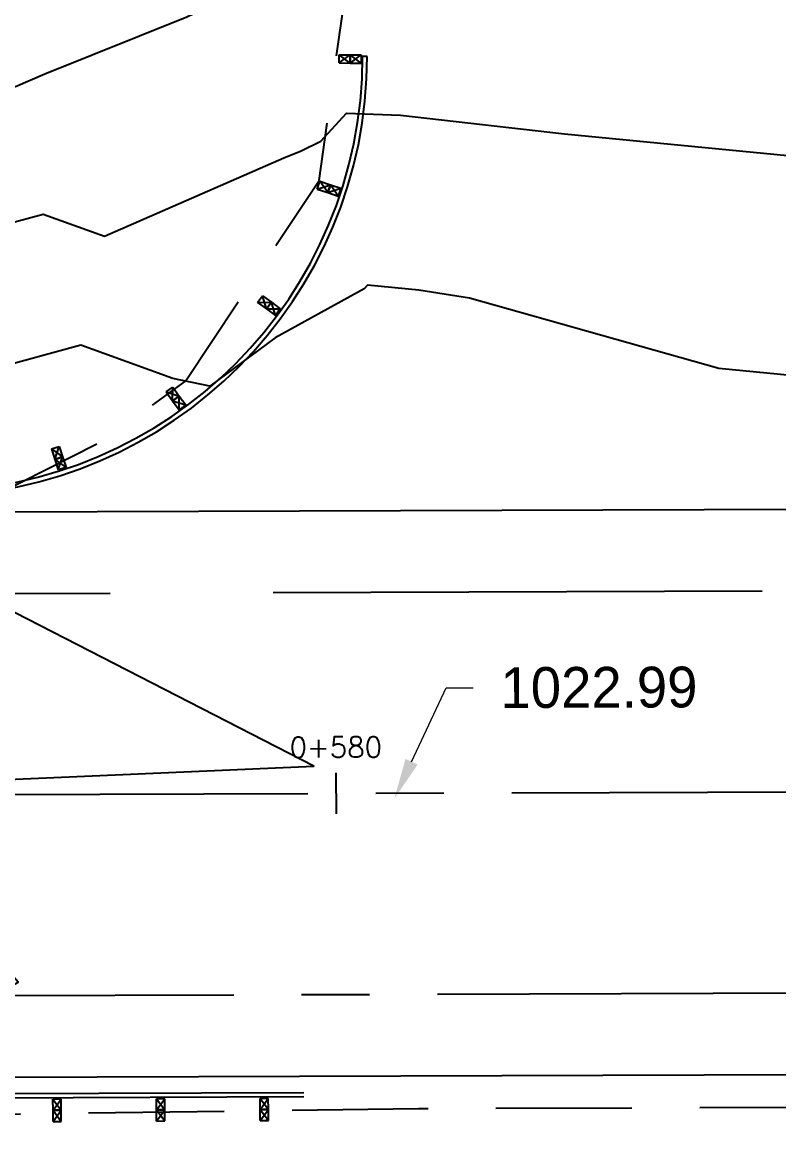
# Model space of a CAD drawing. Header units: metres. Extents: x -16741 to 19994, y 5629700 to 5668838.
# Drawn here: x 16750.97 to 16764.89, y 5649263.31 to 5649283.81 of the extents above; entities that cross this region are included whole.
import ezdxf
from ezdxf import colors
from ezdxf.entities.mleader import LeaderData, LeaderLine
from ezdxf.math import Vec2, Vec3

# ---------------------------------------------------------------- set-up
doc = ezdxf.new("R2010")
doc.units = ezdxf.units.M
for name, pattern in [('CENTER2', [1.125, 0.75, -0.125, 0.125, -0.125]), ('Existing Highway 560 (Glenmore Tr) Surface$0$DGN Style 3', [12, 9, -3]), ('HIDDEN', [0.375, 0.25, -0.125])]:
    doc.linetypes.add(name, pattern=pattern)
for name, color, linetype in [('_BL SHLD', 253, 'HIDDEN'), ('C-ROAD-CNTR', 1, 'CENTER2'), ('C-TOPO-MAJR', 252, 'Continuous'), ('C-TOPO-MINR', 253, 'Continuous'), ('CB178108 - Hwy 560 Bridge Replacement Linework$0$S-BR-BRIDGERAIL', 139, 'Continuous'), ('CB178108 - Hwy 560 Bridge Replacement Linework$0$S-BR-POST', 139, 'Continuous'), ('Existing Highway 560 (Glenmore Tr) Surface$0$S-RD-EOP', 64, 'Continuous'), ('Existing Highway 560 (Glenmore Tr) Surface$0$S-RD-WPT', 7, 'Existing Highway 560 (Glenmore Tr) Surface$0$DGN Style 3'), ('G-AN-LIN-WT3', 2, 'Continuous'), ('S-BR-DIM', 1, 'Continuous')]:
    doc.layers.add(name, color=color, linetype=linetype)
doc.layers.add('S-BR-SPOTELEVNPLOT', color=250, linetype='Continuous', plot=False)
doc.styles.add('AT Text Standard', font='simplex.shx', dxfattribs={"oblique": 1e-05, "height": 3})
doc.styles.add('AT_Font_Prop_3.0', font='font005.shx', dxfattribs={"height": 3})
doc.dimstyles.new('AT Dim Standard (Meters)', dxfattribs={"dimtxt": 3, "dimasz": 3, "dimexe": 1.5, "dimexo": 1.5, "dimgap": 1, "dimtad": 1, "dimdec": 3, "dimzin": 0, "dimdsep": 46, "dimtxsty": 'AT_Font_Prop_3.0', "dimcen": -1.5, "dimclrd": 256, "dimclre": 256, "dimclrt": 2, "dimaunit": 1, "dimadec": 3, "dimazin": 0, "dimtfac": 1, "dimtdec": 3, "dimtmove": 0, "dimatfit": 3, "dimfxl": 1, "dimtfill": 1, "dimtolj": 1, "dimtzin": 0, "dimlwd": 15, "dimlwe": 15, "dimarcsym": 0})

msp = doc.modelspace()

# ---------------------------------------------------------------- linework, layer by layer
at = {"layer": '_BL SHLD', "ltscale": 10, "flags": 128}
for points in [[(16735.4827, 5649276.3258), (16735.855, 5649276.019), (16738.794, 5649274.797), (16747.206, 5649274.785), (16749.975, 5649274.858), (16752.508, 5649276.138), (16753.974, 5649277.205), (16756.431, 5649280.897), (16756.892, 5649284.172), (16757.133, 5649286.492), (16757.051, 5649289.079)], [(16885.211, 5649248.759), (16885.75, 5649253.356), (16885.338, 5649255.738), (16884.133, 5649259.087), (16882.016, 5649262.122), (16879.152, 5649264.491), (16876.246, 5649264.544), (16874.965, 5649264.378), (16844.153, 5649264.214), (16812.804, 5649264.15), (16785, 5649263.905), (16758.26, 5649263.818), (16750.42, 5649263.713), (16747.307, 5649262.606), (16744.368, 5649260.542), (16743.395, 5649258.906), (16740.784, 5649256.288), (16739.911, 5649253.15), (16739.864, 5649249.876)]]:
    msp.add_lwpolyline(points, dxfattribs=at)
at = {"layer": 'C-ROAD-CNTR', "ltscale": 10}
msp.add_line((16681.228, 5649269.3616), (16812.685, 5649269.817), dxfattribs=at)
at = {"layer": 'C-ROAD-CNTR', "lineweight": -3, "ltscale": 10}
msp.add_line((16623.6118, 5649265.462), (16812.6978, 5649266.117), dxfattribs=at)
at = {"layer": 'C-TOPO-MAJR', "linetype": 'Continuous', "lineweight": -3}
for points, elevation in [([(16732.5038, 5649287.5515), (16733.4946, 5649286.5102), (16734.3788, 5649285.1439), (16735.2949, 5649284.085), (16735.9162, 5649283.2984), (16736.4522, 5649282.8779), (16736.8893, 5649282.7137), (16737.5665, 5649282.5172), (16739.5896, 5649282.4005), (16749.2895, 5649280.1284), (16750.3032, 5649279.994), (16751.353, 5649280.2805), (16752.4819, 5649279.8725), (16755.7852, 5649281.3183), (16756.1021, 5649281.4451), (16756.4629, 5649281.6201), (16756.9341, 5649282.1367), (16757.9287, 5649282.1028), (16760.9502, 5649281.7594), (16766.5669, 5649281.2135)], 1022), ([(16732.3696, 5649259.0154), (16732.4586, 5649258.8122), (16732.9253, 5649259.8655), (16739.7849, 5649261.6928), (16740.6275, 5649262.4687), (16740.1508, 5649263.5095), (16741.5418, 5649263.7063), (16746.8088, 5649263.953), (16747.1756, 5649264.0497), (16750.8972, 5649266.1465), (16747.7467, 5649269.7479), (16756.3331, 5649270.1238), (16746.9398, 5649274.9421), (16748.2362, 5649274.9832), (16747.7488, 5649274.9779), (16747.2235, 5649275.0475), (16747.0614, 5649275.0855), (16738.6765, 5649275.5693), (16735.8699, 5649276.3837), (16735.2872, 5649276.6026), (16731.9496, 5649277.1223), (16728.9732, 5649277.8031), (16726.0369, 5649278.1722)], 1023), ([(16732.3696, 5649259.0154), (16732.4586, 5649258.8122), (16732.9253, 5649259.8655), (16739.7849, 5649261.6928), (16740.6275, 5649262.4687), (16740.1508, 5649263.5095), (16741.5418, 5649263.7063), (16746.8088, 5649263.953), (16747.1756, 5649264.0497), (16750.8972, 5649266.1465), (16747.7467, 5649269.7479), (16756.3331, 5649270.1238), (16746.9398, 5649274.9421), (16748.2362, 5649274.9832), (16747.7488, 5649274.9779), (16747.2235, 5649275.0475), (16747.0614, 5649275.0855), (16738.6765, 5649275.5693), (16735.8699, 5649276.3837), (16735.2872, 5649276.6026), (16731.9496, 5649277.1223), (16728.9732, 5649277.8031), (16726.0369, 5649278.1722)], 1023), ([(16732.3696, 5649259.0154), (16732.4586, 5649258.8122), (16732.9253, 5649259.8655), (16739.7849, 5649261.6928), (16740.6275, 5649262.4687), (16740.1508, 5649263.5095), (16741.5418, 5649263.7063), (16746.8088, 5649263.953), (16747.1756, 5649264.0497), (16750.8972, 5649266.1465), (16747.7467, 5649269.7479), (16756.3331, 5649270.1238), (16746.9398, 5649274.9421), (16748.2362, 5649274.9832), (16747.7488, 5649274.9779), (16747.2235, 5649275.0475), (16747.0614, 5649275.0855), (16738.6765, 5649275.5693), (16735.8699, 5649276.3837), (16735.2872, 5649276.6026), (16731.9496, 5649277.1223), (16728.9732, 5649277.8031), (16726.0369, 5649278.1722)], 1023)]:
    msp.add_lwpolyline(points, dxfattribs=dict(at, elevation=elevation))
at = {"layer": 'C-TOPO-MINR', "linetype": 'Continuous', "lineweight": -3}
for points, elevation in [([(16731.0161, 5649304.0623), (16731.8014, 5649300.915), (16733.4776, 5649294.9033), (16734.6564, 5649290.4354), (16734.6918, 5649290.3257), (16734.7708, 5649288.9592), (16734.7709, 5649288.958), (16734.8185, 5649288.8428), (16735.2914, 5649288.3458), (16736.3736, 5649288.051), (16737.0153, 5649287.7389), (16741.7726, 5649285.1034), (16745.866, 5649283.7127), (16750.3225, 5649282.6688), (16750.4887, 5649282.6468), (16750.6607, 5649282.6938), (16750.8457, 5649282.6269), (16751.3871, 5649282.8638), (16754.0004, 5649283.9089), (16755.7509, 5649284.7581), (16756.6237, 5649285.1219), (16756.9015, 5649284.9756), (16764.7737, 5649284.8992), (16766.8464, 5649284.8286)], 1021.5), ([(16767.5721, 5649277.0689), (16763.7899, 5649277.4416), (16759.2011, 5649278.7337), (16758.2653, 5649278.8804), (16757.3232, 5649278.972), (16757.26, 5649278.9042), (16755.6261, 5649278.005), (16754.4234, 5649277.1154), (16753.7425, 5649277.2539), (16752.0454, 5649277.8673), (16750.1177, 5649277.3411), (16748.2565, 5649277.588), (16743.3255, 5649278.743), (16738.1215, 5649279.0433), (16736.3796, 5649279.5487), (16735.2551, 5649279.9711), (16733.8763, 5649281.0526), (16733.057, 5649282.09)], 1022.5)]:
    msp.add_lwpolyline(points, dxfattribs=dict(at, elevation=elevation))
at = {"layer": 'CB178108 - Hwy 560 Bridge Replacement Linework$0$S-BR-BRIDGERAIL'}
for p, q in [((16757.3182, 5649283.1813), (16757.2332, 5649283.1813)), ((16728.5043, 5649264.0264), (16756.1545, 5649264.1221)), ((16756.1545, 5649264.0371), (16728.8046, 5649263.9424))]:
    msp.add_line(p, q, dxfattribs=at)
for radius in [8, 8.085]:
    msp.add_arc((16749.2332, 5649283.1813), radius, 270.19847, 0, dxfattribs=at)
at = {"layer": 'CB178108 - Hwy 560 Bridge Replacement Linework$0$S-BR-POST'}
for p, q in [((16756.8029, 5649283.0609), (16756.8036, 5649283.2129)), ((16756.8029, 5649283.0609), (16757.0066, 5649283.2119)), ((16756.8029, 5649283.0609), (16757.0059, 5649283.0599)), ((16756.8036, 5649283.2129), (16757.0066, 5649283.2119)), ((16757.0059, 5649283.0599), (16756.8036, 5649283.2129)), ((16757.0059, 5649283.0599), (16757.0066, 5649283.2119)), ((16757.0066, 5649283.2119), (16757.0059, 5649283.0599)), ((16757.0059, 5649283.0599), (16757.2096, 5649283.2109)), ((16757.0059, 5649283.0599), (16757.2089, 5649283.0589)), ((16757.0066, 5649283.2119), (16757.2096, 5649283.2109)), ((16757.2089, 5649283.0589), (16757.0066, 5649283.2119)), ((16757.2096, 5649283.2109), (16757.2089, 5649283.0589)), ((16756.3993, 5649280.7395), (16756.4467, 5649280.8839)), ((16756.3993, 5649280.7395), (16756.6396, 5649280.8205)), ((16756.4467, 5649280.8839), (16756.6396, 5649280.8205)), ((16756.5921, 5649280.6761), (16756.4467, 5649280.8839)), ((16756.5921, 5649280.6761), (16756.6396, 5649280.8205)), ((16756.6396, 5649280.8205), (16756.5921, 5649280.6761)), ((16756.6396, 5649280.8205), (16756.8324, 5649280.7572)), ((16756.785, 5649280.6128), (16756.6396, 5649280.8205)), ((16756.3993, 5649280.7395), (16756.5921, 5649280.6761)), ((16756.5921, 5649280.6761), (16756.8324, 5649280.7572)), ((16756.5921, 5649280.6761), (16756.785, 5649280.6128)), ((16756.8324, 5649280.7572), (16756.785, 5649280.6128)), ((16755.3015, 5649278.6546), (16755.391, 5649278.7774)), ((16755.391, 5649278.7774), (16755.5551, 5649278.6579)), ((16755.4655, 5649278.535), (16755.391, 5649278.7774)), ((16755.3015, 5649278.6546), (16755.5551, 5649278.6579)), ((16755.3015, 5649278.6546), (16755.4655, 5649278.535)), ((16755.4655, 5649278.535), (16755.5551, 5649278.6579)), ((16755.5551, 5649278.6579), (16755.4655, 5649278.535)), ((16755.4655, 5649278.535), (16755.7191, 5649278.5383)), ((16755.4655, 5649278.535), (16755.6296, 5649278.4154)), ((16755.5551, 5649278.6579), (16755.7191, 5649278.5383)), ((16755.6296, 5649278.4154), (16755.5551, 5649278.6579)), ((16755.7191, 5649278.5383), (16755.6296, 5649278.4154)), ((16753.6159, 5649277.0082), (16753.7389, 5649277.0976)), ((16753.7352, 5649276.844), (16753.7389, 5649277.0976)), ((16753.7389, 5649277.0976), (16753.8582, 5649276.9333)), ((16753.6159, 5649277.0082), (16753.7352, 5649276.844)), ((16753.6159, 5649277.0082), (16753.8582, 5649276.9333)), ((16753.7352, 5649276.844), (16753.8582, 5649276.9333)), ((16753.8582, 5649276.9333), (16753.7352, 5649276.844)), ((16753.8546, 5649276.6798), (16753.8582, 5649276.9333)), ((16753.8582, 5649276.9333), (16753.9775, 5649276.7691)), ((16753.7352, 5649276.844), (16753.8546, 5649276.6798)), ((16753.7352, 5649276.844), (16753.9775, 5649276.7691)), ((16753.9775, 5649276.7691), (16753.8546, 5649276.6798)), ((16751.5058, 5649275.9597), (16751.6503, 5649276.007)), ((16751.5058, 5649275.9597), (16751.5689, 5649275.7668)), ((16751.5058, 5649275.9597), (16751.7133, 5649275.814)), ((16751.5689, 5649275.7668), (16751.6503, 5649276.007)), ((16751.6503, 5649276.007), (16751.7133, 5649275.814)), ((16751.5689, 5649275.7668), (16751.7133, 5649275.814)), ((16751.7133, 5649275.814), (16751.5689, 5649275.7668)), ((16751.5689, 5649275.7668), (16751.6319, 5649275.5738)), ((16751.5689, 5649275.7668), (16751.7764, 5649275.6211)), ((16751.6319, 5649275.5738), (16751.7133, 5649275.814)), ((16751.7133, 5649275.814), (16751.7764, 5649275.6211)), ((16751.7764, 5649275.6211), (16751.6319, 5649275.5738)), ((16751.6877, 5649263.9947), (16751.5357, 5649263.9942)), ((16751.5364, 5649263.7912), (16751.5357, 5649263.9942)), ((16751.5357, 5649263.9942), (16751.6884, 5649263.7917)), ((16751.5364, 5649263.7912), (16751.6877, 5649263.9947)), ((16751.6884, 5649263.7917), (16751.6877, 5649263.9947)), ((16753.5927, 5649264.0013), (16753.4407, 5649264.0008)), ((16753.4414, 5649263.7978), (16753.4407, 5649264.0008)), ((16753.4407, 5649264.0008), (16753.5934, 5649263.7983)), ((16753.4414, 5649263.7978), (16753.5927, 5649264.0013)), ((16753.5934, 5649263.7983), (16753.5927, 5649264.0013)), ((16755.4977, 5649264.0079), (16755.3457, 5649264.0074)), ((16755.3464, 5649263.8044), (16755.3457, 5649264.0074)), ((16755.3457, 5649264.0074), (16755.4984, 5649263.8049)), ((16755.3464, 5649263.8044), (16755.4977, 5649264.0079)), ((16755.4984, 5649263.8049), (16755.4977, 5649264.0079)), ((16751.5364, 5649263.7912), (16751.6884, 5649263.7917)), ((16751.6884, 5649263.7917), (16751.5364, 5649263.7912)), ((16751.5371, 5649263.5882), (16751.5364, 5649263.7912)), ((16751.5364, 5649263.7912), (16751.6891, 5649263.5887)), ((16751.5371, 5649263.5882), (16751.6884, 5649263.7917)), ((16751.6891, 5649263.5887), (16751.6884, 5649263.7917)), ((16753.4414, 5649263.7978), (16753.5934, 5649263.7983)), ((16753.5934, 5649263.7983), (16753.4414, 5649263.7978)), ((16753.4421, 5649263.5948), (16753.4414, 5649263.7978)), ((16753.4414, 5649263.7978), (16753.5941, 5649263.5953)), ((16753.4421, 5649263.5948), (16753.5934, 5649263.7983)), ((16753.5941, 5649263.5953), (16753.5934, 5649263.7983)), ((16755.3464, 5649263.8044), (16755.4984, 5649263.8049)), ((16755.4984, 5649263.8049), (16755.3464, 5649263.8044)), ((16755.3471, 5649263.6014), (16755.3464, 5649263.8044)), ((16755.3464, 5649263.8044), (16755.4991, 5649263.6019)), ((16755.3471, 5649263.6014), (16755.4984, 5649263.8049)), ((16755.4991, 5649263.6019), (16755.4984, 5649263.8049)), ((16751.5371, 5649263.5882), (16751.6891, 5649263.5887)), ((16753.4421, 5649263.5948), (16753.5941, 5649263.5953)), ((16755.3471, 5649263.6014), (16755.4991, 5649263.6019))]:
    msp.add_line(p, q, dxfattribs=at)
at = {"layer": 'Existing Highway 560 (Glenmore Tr) Surface$0$S-RD-EOP'}
for p, q in [((16623.581, 5649274.362), (16812.667, 5649275.017)), ((16623.617, 5649263.962), (16812.703, 5649264.617))]:
    msp.add_line(p, q, dxfattribs=at)
at = {"layer": 'Existing Highway 560 (Glenmore Tr) Surface$0$S-RD-WPT'}
msp.add_line((16623.5862, 5649272.862), (16812.6722, 5649273.517), dxfattribs=at)
at = {"layer": 'S-BR-DIM', "lineweight": -3}
msp.add_line((16756.7427, 5649269.9982), (16756.7453, 5649269.2482), dxfattribs=at)

# ---------------------------------------------------------------- texts
at = {"layer": 'S-BR-DIM', "color": 2, "lineweight": -3, "insert": (16756.7414, 5649270.4726), "char_height": 0.375, "width": 2.17658, "attachment_point": 5, "rotation": 0.19847, "style": 'AT Text Standard'}
msp.add_mtext('\\A1;0+580', dxfattribs=at)

# ---------------------------------------------------------------- leaders
at = {"layer": 'G-AN-LIN-WT3'}
msp.add_leader([(16723.1234, 5649277.0272), (16726.1396, 5649282.2728)], dimstyle='AT Dim Standard (Meters)', override={"dimscale": 0, "dimtxt": 25, "dimasz": 60, "dimtad": 0, "dimlwd": 65535}, dxfattribs=at)
at = {"layer": 'S-BR-SPOTELEVNPLOT'}
ml = msp.add_multileader_mtext('Standard', dxfattribs=at)
ml.set_content('1022.99', color=2, style='AT_Font_Prop_3.0')
ml.set_leader_properties(color=256, linetype='ByLayer', lineweight=15)
ml.build(insert=Vec2(0, 0))
ml.multileader.update_dxf_attribs({"dogleg_length": 2, "arrow_head_size": 0.75, "scale": 0.25})
ctx = ml.context
ctx.base_point, ctx.scale, ctx.char_height, ctx.arrow_head_size, ctx.landing_gap_size, ctx.plane_origin, ctx.plane_x_axis, ctx.plane_y_axis = Vec3(16759.2696, 5649271.5662, 1022.99), 0.25, 0.75, 0.75, 0.5, Vec3(16757.817, 5649269.525, 1022.99), Vec3(0.999994, 0.003464), Vec3(-0.003464, 0.999994)
notes = []
notes.append((ctx, [(0, (1, 1, 0), (16758.7696, 5649271.5645, 1022.99), (0.999994, 0.003464), 0.5, [(0, [(16757.817, 5649269.525, 1022.99)], 0, [])])]))
ctx.mtext.insert, ctx.mtext.text_direction, ctx.mtext.rotation, ctx.mtext.flow_direction = Vec3(16759.7683, 5649271.943, 1022.99), Vec3(0.999994, 0.003464), 0.003464, 5
for ctx, leaders in notes:
    for number, flags, end, landing, length, lines in leaders:
        leader = LeaderData()
        leader.index, (leader.has_last_leader_line, leader.has_dogleg_vector, leader.attachment_direction) = number, flags
        leader.last_leader_point, leader.dogleg_vector, leader.dogleg_length = Vec3(end), Vec3(landing), length
        for number, points, colour, breaks in lines:
            line = LeaderLine()
            line.index, line.vertices, line.color, line.breaks = number, Vec3.list(points), colors.encode_raw_color(colour), breaks
            leader.lines.append(line)
        ctx.leaders.append(leader)

doc.saveas('drawing.dxf')
